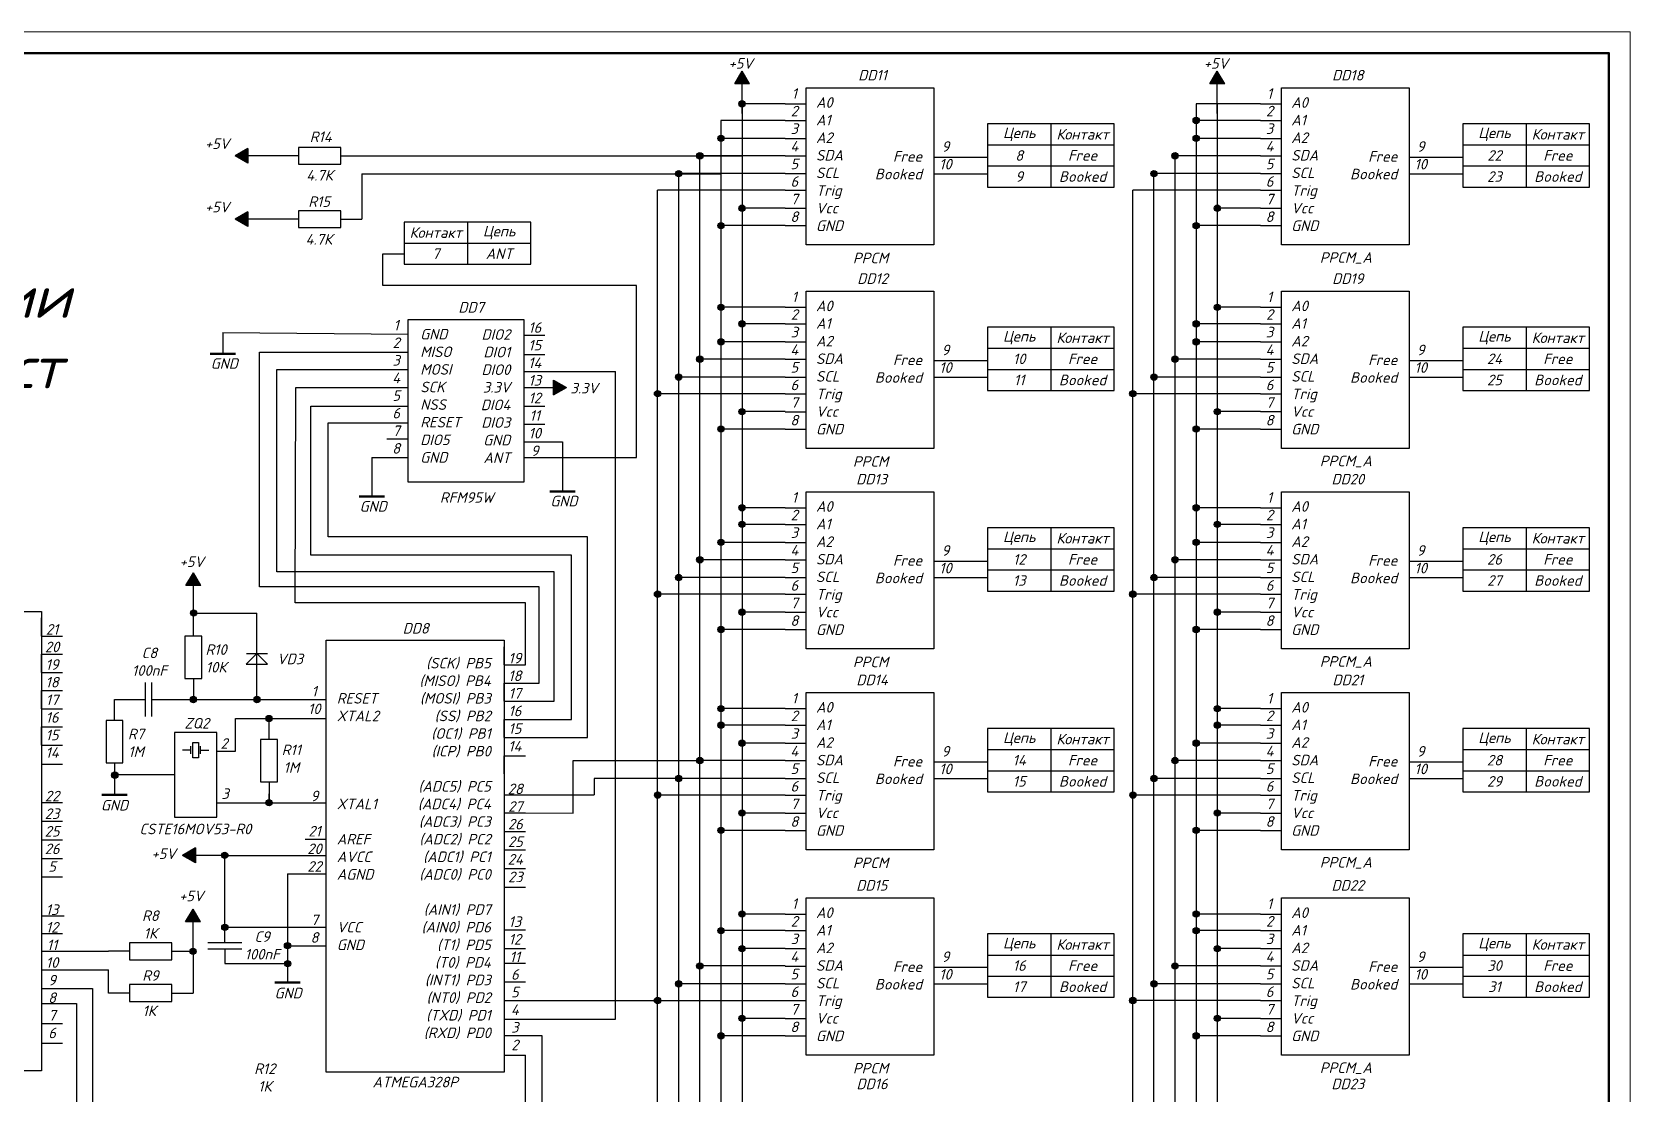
# Model space of a CAD drawing. Header units: millimetres. Extents: x -14244 to 1683, y 492 to 30778.
# Drawn here: x 846.9 to 1225.2, y 681.1 to 932.5 of the extents above; entities that cross this region are included whole.
import ezdxf

# ---------------------------------------------------------------- set-up
doc = ezdxf.new("R2010")
doc.units = ezdxf.units.MM
doc.layers.add('Привязки', color=2, linetype='Continuous', lineweight=0, plot=False)
doc.layers.add('рамка', color=253, linetype='Continuous', lineweight=5)
doc.styles.add('2.5', font='isocpeui.ttf', dxfattribs={"height": 2.5})

# ---------------------------------------------------------------- blocks, each defined once
blk = doc.blocks.new('Резистор')
for p, q in [((940, 905), (935, 905)), ((950, 905), (955, 905))]:
    blk.add_line(p, q)
blk.add_lwpolyline([(940, 903), (950, 903), (950, 907), (940, 907)], close=True)
blk = doc.blocks.new('Питание')
h = blk.add_hatch(color=256)
h.dxf.hatch_style = 1
h.paths.add_polyline_path([(973.03, 911.75), (970, 910), (973.03, 910)])
h.paths.add_polyline_path([(973.03, 910), (970, 910), (973.03, 908.25)])
for p, q in [((973.03, 911.75), (970, 910)), ((973.03, 911.75), (973.03, 908.25)), ((980, 910), (970, 910)), ((973.03, 908.25), (970, 910))]:
    blk.add_line(p, q)
blk = doc.blocks.new('Разъём')
h = blk.add_hatch(color=256)
h.dxf.hatch_style = 1
h.paths.add_polyline_path([(1000, 912.73, 1), (1001.5, 912.73, 1)])
blk.add_circle((1000.75, 912.73), 0.75)
blk = doc.blocks.new('Земля')
blk.add_line((1350, 525), (1350, 520))
at = {"lineweight": 50}
blk.add_line((1347, 520), (1353, 520), dxfattribs=at)
blk = doc.blocks.new('PPCM')
for p, q in [((1058.27, 766.46), (1063.27, 766.46)), ((1058.27, 762.53), (1063.27, 762.53)), ((1058.27, 758.27), (1063.27, 758.27)), ((1058.27, 754.15), (1063.27, 754.15)), ((1093.46, 753.85), (1098.46, 753.85)), ((1058.27, 749.93), (1063.27, 749.93)), ((1093.46, 749.92), (1098.46, 749.92)), ((1058.27, 746), (1063.27, 746)), ((1058.27, 741.74), (1063.27, 741.74)), ((1058.27, 737.63), (1063.27, 737.63))]:
    blk.add_line(p, q)
blk.add_lwpolyline([(1063.27, 770.26), (1093.46, 770.26), (1093.46, 733.05), (1063.27, 733.05)], close=True)
at = {"color": 0, "linetype": 'ByBlock', "ltscale": 100, "char_height": 2.5, "style": '2.5'}
for s, insert, width, attachment_point in [('1\\P2\\P3\\P4\\P5\\P6\\P7\\P8', (1060.45, 770.16), 5, 2), ('A0\\PA1\\PA2\\PSDA\\PSCL\\PTrig\\PVcc\\PGND', (1065.57, 768.03), 52.5465, 1), ('9\\P10', (1096.23, 757.6), 5, 2), ('\\pxqr;\\P\\PFree\\PBooked', (1038.31, 763.59), 52.4044, 1), ('PPCM', (1078.5, 729.96), 42.1571, 5)]:
    blk.add_mtext(s, dxfattribs=dict(at, insert=insert, width=width, attachment_point=attachment_point))

msp = doc.modelspace()

# ---------------------------------------------------------------- hatches: boundary and pattern name
h = msp.add_hatch(color=256)
h.dxf.hatch_style = 1
h.paths.add_polyline_path([(884.78, 774.52, 1), (885.42, 774.52, 1)])
h = msp.add_hatch(color=256)
h.dxf.hatch_style = 1
h.paths.add_polyline_path([(866.19, 756.55, 1), (866.84, 756.55, 1)])
h = msp.add_hatch(color=256)
h.dxf.hatch_style = 1
h.paths.add_polyline_path([(902.69, 750.02, 1), (903.34, 750.02, 1)])
h = msp.add_hatch(color=256)
h.dxf.hatch_style = 1
h.paths.add_polyline_path([(892.25, 720.54, 1), (892.89, 720.54, 1)])
h = msp.add_hatch(color=256)
h.dxf.hatch_style = 1
h.paths.add_polyline_path([(907.1, 716.14, 1), (907.74, 716.14, 1)])
h = msp.add_hatch(color=256)
h.dxf.hatch_style = 1
h.paths.add_polyline_path([(907.09, 711.94, 1), (907.73, 711.94, 1)])

# ---------------------------------------------------------------- linework, layer by layer
for p, q in [((1015, 915.49), (1015, 605.02)), ((1025.19, 915.49), (1015, 915.49)), ((1137.69, 915.49), (1122.5, 915.49)), ((1122.5, 915.49), (1122.5, 593.77)), ((1127.5, 915.49), (1127.5, 605.02)), ((1137.69, 915.49), (1142.69, 915.49)), ((1025.19, 911.56), (1010, 911.56)), ((1010, 911.56), (1010, 593.77)), ((1073.11, 910.77), (1073.11, 895.77)), ((1103.11, 910.77), (1073.11, 910.77)), ((1088.11, 910.77), (1088.11, 895.77)), ((1103.11, 895.77), (1103.11, 910.77)), ((1137.69, 911.56), (1122.5, 911.56)), ((1137.69, 911.56), (1142.69, 911.56)), ((1185.61, 910.77), (1185.61, 895.77)), ((1215.61, 910.77), (1185.61, 910.77)), ((1200.61, 910.77), (1200.61, 895.77)), ((1215.61, 895.77), (1215.61, 910.77)), ((1025.19, 907.3), (1010, 907.3)), ((1073.11, 905.77), (1103.11, 905.77)), ((1137.69, 907.3), (1122.5, 907.3)), ((1137.69, 907.3), (1142.69, 907.3)), ((1185.61, 905.77), (1215.61, 905.77)), ((925, 903.18), (1015, 903.18)), ((1005, 617.44), (1005, 903.18)), ((1025.19, 903.18), (1005, 903.18)), ((1065.38, 902.88), (1073.11, 902.88)), ((1073.11, 900.77), (1103.11, 900.77)), ((1117.5, 587.5), (1117.5, 903.18)), ((1137.69, 903.18), (1117.5, 903.18)), ((1137.69, 903.18), (1142.69, 903.18)), ((1172.88, 902.88), (1177.88, 902.88)), ((1177.88, 902.88), (1185.61, 902.88)), ((1185.61, 900.77), (1215.61, 900.77)), ((925, 898.93), (1010, 898.93)), ((925, 898.93), (925, 888.18)), ((1000, 613.21), (1000, 898.96)), ((1025.19, 898.96), (1000, 898.96)), ((1065.38, 898.95), (1073.11, 898.95)), ((1112.5, 613.21), (1112.5, 898.96)), ((1137.69, 898.96), (1112.5, 898.96)), ((1137.69, 898.96), (1142.69, 898.96)), ((1172.88, 898.95), (1177.88, 898.95)), ((1177.88, 898.95), (1185.61, 898.95)), ((995, 609.28), (995, 895.03)), ((1025.19, 895.03), (995, 895.03)), ((1073.11, 895.77), (1103.11, 895.77)), ((1107.5, 609.28), (1107.5, 895.03)), ((1137.69, 895.03), (1107.5, 895.03)), ((1137.69, 895.03), (1142.69, 895.03)), ((1185.61, 895.77), (1215.61, 895.77)), ((1025.19, 890.77), (1015, 890.77)), ((1137.69, 890.77), (1127.5, 890.77)), ((1137.69, 890.77), (1142.69, 890.77)), ((935, 887.5), (935, 877.5)), ((965, 887.5), (935, 887.5)), ((950, 887.5), (950, 877.5)), ((965, 877.5), (965, 887.5)), ((1025.19, 886.66), (1010, 886.66)), ((1137.69, 886.66), (1122.5, 886.66)), ((1137.69, 886.66), (1142.69, 886.66)), ((935, 882.5), (965, 882.5)), ((930, 872.5), (930, 880)), ((930, 880), (935, 880)), ((935, 877.5), (965, 877.5)), ((990, 872.5), (930, 872.5)), ((990, 831.73), (990, 872.5)), ((1025.19, 867.33), (1010, 867.33)), ((1137.69, 867.33), (1127.5, 867.33)), ((1137.69, 867.33), (1142.69, 867.33)), ((1025.19, 863.4), (1015, 863.4)), ((1073.11, 862.62), (1073.11, 847.62)), ((1103.11, 862.62), (1073.11, 862.62)), ((1088.11, 862.62), (1088.11, 847.62)), ((1103.11, 847.62), (1103.11, 862.62)), ((1137.69, 863.4), (1122.5, 863.4)), ((1137.69, 863.4), (1142.69, 863.4)), ((1185.61, 862.62), (1185.61, 847.62)), ((1215.61, 862.62), (1185.61, 862.62)), ((1200.61, 862.62), (1200.61, 847.62)), ((1215.61, 847.62), (1215.61, 862.62)), ((892.1, 861.33), (935.94, 860.95)), ((968.33, 860.65), (963.33, 860.65)), ((1025.19, 859.15), (1010, 859.15)), ((1137.69, 859.15), (1122.5, 859.15)), ((1137.69, 859.15), (1142.69, 859.15)), ((900.76, 856.67), (935.94, 856.67)), ((900.76, 801.12), (900.76, 856.67)), ((963.33, 856.12), (968.33, 856.12)), ((1025.19, 855.03), (1005, 855.03)), ((1073.11, 857.62), (1103.11, 857.62)), ((1137.69, 855.03), (1117.5, 855.03)), ((1137.69, 855.03), (1142.69, 855.03)), ((1185.61, 857.62), (1215.61, 857.62)), ((904.9, 852.63), (935.94, 852.63)), ((904.9, 804.69), (904.9, 852.63)), ((963.33, 852.1), (985, 852.1)), ((985, 698.84), (985, 852.1)), ((1065.38, 854.72), (1073.11, 854.72)), ((1073.11, 852.62), (1103.11, 852.62)), ((1172.88, 854.72), (1177.88, 854.72)), ((1177.88, 854.72), (1185.61, 854.72)), ((1185.61, 852.62), (1215.61, 852.62)), ((909.24, 797.33), (909.35, 848.34)), ((909.35, 848.34), (935.94, 848.34)), ((1025.19, 850.81), (1000, 850.81)), ((1065.38, 850.79), (1073.11, 850.79)), ((1073.11, 847.62), (1103.11, 847.62)), ((1137.69, 850.81), (1112.5, 850.81)), ((1137.69, 850.81), (1142.69, 850.81)), ((1172.88, 850.79), (1177.88, 850.79)), ((1177.88, 850.79), (1185.61, 850.79)), ((1185.61, 847.62), (1215.61, 847.62)), ((912.95, 843.94), (935.94, 843.94)), ((912.95, 808.67), (912.95, 843.94)), ((963.33, 843.92), (968.33, 843.92)), ((1025.19, 846.87), (995, 846.87)), ((1137.69, 846.87), (1107.5, 846.87)), ((1137.69, 846.87), (1142.69, 846.87)), ((917, 839.97), (935.94, 839.97)), ((917, 813.02), (917, 839.97)), ((1025.19, 842.62), (1015, 842.62)), ((1137.69, 842.62), (1127.5, 842.62)), ((1137.69, 842.62), (1142.69, 842.62)), ((930.94, 836.15), (935.94, 836.15)), ((963.33, 839.65), (968.33, 839.65)), ((1025.19, 838.5), (1010, 838.5)), ((1137.69, 838.5), (1122.5, 838.5)), ((1137.69, 838.5), (1142.69, 838.5)), ((963.33, 835.49), (972.5, 835.49)), ((972.5, 835.49), (972.5, 823.75)), ((927.35, 831.75), (935.94, 831.75)), ((927.35, 831.75), (927.35, 822.5)), ((963.33, 831.73), (990, 831.73)), ((1025.19, 819.87), (1015, 819.87)), ((1137.69, 819.87), (1122.5, 819.87)), ((1137.69, 819.87), (1142.69, 819.87)), ((1025.19, 815.94), (1015, 815.94)), ((1073.11, 815.15), (1073.11, 800.15)), ((1103.11, 815.15), (1073.11, 815.15)), ((1088.11, 815.15), (1088.11, 800.15)), ((1103.11, 800.15), (1103.11, 815.15)), ((1137.69, 815.94), (1127.5, 815.94)), ((1137.69, 815.94), (1142.69, 815.94)), ((1185.61, 815.15), (1185.61, 800.15)), ((1215.61, 815.15), (1185.61, 815.15)), ((1200.61, 815.15), (1200.61, 800.15)), ((1215.61, 800.15), (1215.61, 815.15)), ((978.44, 813.02), (917, 813.02)), ((978.44, 765.47), (978.44, 813.02)), ((1025.19, 811.68), (1010, 811.68)), ((1073.11, 810.15), (1103.11, 810.15)), ((1137.69, 811.68), (1122.5, 811.68)), ((1137.69, 811.68), (1142.69, 811.68)), ((1185.61, 810.15), (1215.61, 810.15)), ((974.65, 808.67), (912.95, 808.67)), ((974.65, 769.77), (974.65, 808.67)), ((1025.19, 807.56), (1005, 807.56)), ((1065.38, 807.26), (1073.11, 807.26)), ((1137.69, 807.56), (1117.5, 807.56)), ((1137.69, 807.56), (1142.69, 807.56)), ((1172.88, 807.26), (1177.88, 807.26)), ((1177.88, 807.26), (1185.61, 807.26)), ((970.54, 804.69), (904.9, 804.69)), ((970.54, 774.07), (970.54, 804.69)), ((1025.19, 803.34), (1000, 803.34)), ((1065.38, 803.33), (1073.11, 803.33)), ((1073.11, 805.15), (1103.11, 805.15)), ((1137.69, 803.34), (1112.5, 803.34)), ((1137.69, 803.34), (1142.69, 803.34)), ((1172.88, 803.33), (1177.88, 803.33)), ((1177.88, 803.33), (1185.61, 803.33)), ((1185.61, 805.15), (1215.61, 805.15)), ((966.98, 801.12), (900.76, 801.12)), ((966.98, 778.37), (966.98, 801.12)), ((1025.19, 799.41), (995, 799.41)), ((1073.11, 800.15), (1103.11, 800.15)), ((1137.69, 799.41), (1107.5, 799.41)), ((1137.69, 799.41), (1142.69, 799.41)), ((1185.61, 800.15), (1215.61, 800.15)), ((885.17, 794.95), (900.15, 794.95)), ((900.15, 774.49), (900.15, 794.95)), ((963.72, 797.33), (909.24, 797.33)), ((963.72, 782.67), (963.72, 797.33)), ((1025.19, 795.15), (1015, 795.15)), ((1137.69, 795.15), (1127.5, 795.15)), ((1137.69, 795.15), (1142.69, 795.15)), ((849.17, 789.48), (849.17, 793.78)), ((1025.19, 791.04), (1010, 791.04)), ((1137.69, 791.04), (1122.5, 791.04)), ((1137.69, 791.04), (1142.69, 791.04)), ((849.17, 789.48), (854.17, 789.48)), ((849.17, 789.48), (849.17, 785.18)), ((958.72, 782.67), (958.72, 786.97)), ((849.17, 785.18), (854.17, 785.18)), ((849.17, 780.88), (849.17, 785.18)), ((897.64, 782.84), (900.14, 785.34)), ((897.66, 785.33), (902.66, 785.33)), ((902.64, 782.84), (900.14, 785.34)), ((849.17, 780.88), (854.17, 780.88)), ((849.17, 780.88), (849.17, 776.58)), ((897.64, 782.84), (902.64, 782.84)), ((958.72, 782.67), (963.72, 782.67)), ((958.72, 782.67), (958.72, 778.37)), ((849.17, 776.58), (854.17, 776.58)), ((849.17, 772.28), (849.17, 776.58)), ((873.72, 778.49), (873.72, 770.49)), ((875.22, 778.49), (875.22, 770.49)), ((885.11, 778.01), (885.11, 774.49)), ((958.72, 778.37), (966.98, 778.37)), ((958.72, 774.07), (958.72, 778.37)), ((849.17, 772.28), (854.17, 772.28)), ((849.17, 772.28), (849.17, 767.98)), ((866.45, 769.87), (866.45, 774.49)), ((866.45, 774.49), (873.72, 774.49)), ((875.22, 774.49), (916.56, 774.49)), ((958.72, 774.07), (970.54, 774.07)), ((958.72, 774.07), (958.72, 769.77)), ((1025.19, 772.32), (1010, 772.32)), ((1137.69, 772.32), (1127.5, 772.32)), ((1137.69, 772.32), (1142.69, 772.32)), ((849.17, 767.98), (854.17, 767.98)), ((849.17, 763.68), (849.17, 767.98)), ((895.1, 770.02), (916.56, 770.02)), ((895.1, 762.27), (895.1, 770.02)), ((958.72, 769.77), (974.65, 769.77)), ((958.72, 765.47), (958.72, 769.77)), ((1025.19, 768.39), (1010, 768.39)), ((1137.69, 768.39), (1127.5, 768.39)), ((1137.69, 768.39), (1142.69, 768.39)), ((880.65, 766.64), (880.65, 746.64)), ((890.65, 766.64), (880.65, 766.64)), ((884.96, 760.7), (884.96, 764.32)), ((884.96, 764.32), (886.31, 764.32)), ((886.31, 764.32), (886.31, 760.7)), ((890.65, 746.64), (890.65, 766.64)), ((958.72, 765.47), (958.72, 761.17)), ((958.72, 765.47), (978.44, 765.47)), ((1073.11, 767.61), (1073.11, 752.61)), ((1103.11, 767.61), (1073.11, 767.61)), ((1088.11, 767.61), (1088.11, 752.61)), ((1103.11, 752.61), (1103.11, 767.61)), ((1185.61, 767.61), (1185.61, 752.61)), ((1215.61, 767.61), (1185.61, 767.61)), ((1200.61, 767.61), (1200.61, 752.61)), ((1215.61, 752.61), (1215.61, 767.61)), ((849.17, 763.68), (854.17, 763.68)), ((849.17, 763.68), (849.17, 759.18)), ((884.5, 762.51), (882.5, 762.51)), ((884.5, 761.6), (884.5, 763.42)), ((886.31, 760.7), (884.96, 760.7)), ((886.77, 761.6), (886.77, 763.42)), ((886.77, 762.51), (888.77, 762.51)), ((890.65, 762.27), (895.1, 762.27)), ((958.72, 761.17), (963.72, 761.17)), ((958.72, 756.87), (958.72, 761.17)), ((1025.19, 764.14), (1015, 764.14)), ((1073.11, 762.61), (1103.11, 762.61)), ((1137.69, 764.14), (1122.5, 764.14)), ((1137.69, 764.14), (1142.69, 764.14)), ((1185.61, 762.61), (1215.61, 762.61)), ((849.17, 759.18), (854.17, 759.18)), ((849.17, 758.76), (849.17, 754.26)), ((866.47, 756.66), (866.45, 751.93)), ((880.65, 756.64), (866.45, 756.64)), ((958.72, 756.87), (958.72, 752.37)), ((975, 747.58), (975, 760.02)), ((975, 760.02), (1005, 760.02)), ((1025.19, 760.02), (1005, 760.02)), ((1065.38, 759.71), (1073.11, 759.71)), ((1073.11, 757.61), (1103.11, 757.61)), ((1137.69, 760.02), (1117.5, 760.02)), ((1137.69, 760.02), (1142.69, 760.02)), ((1172.88, 759.71), (1177.88, 759.71)), ((1177.88, 759.71), (1185.61, 759.71)), ((1185.61, 757.61), (1215.61, 757.61)), ((849.17, 754.47), (849.17, 750.07)), ((1025.19, 755.8), (980, 755.8)), ((980, 755.8), (980, 751.95)), ((1065.38, 755.78), (1073.11, 755.78)), ((1137.69, 755.8), (1112.5, 755.8)), ((1137.69, 755.8), (1142.69, 755.8)), ((1172.88, 755.78), (1177.88, 755.78)), ((1177.88, 755.78), (1185.61, 755.78)), ((849.17, 750.07), (854.17, 750.07)), ((849.17, 750.07), (849.17, 745.67)), ((890.65, 750.03), (916.47, 750.03)), ((903, 752.12), (903, 750.03)), ((958.72, 751.95), (980, 751.95)), ((958.72, 751.95), (958.72, 747.45)), ((1025.19, 751.86), (995, 751.86)), ((1073.11, 752.61), (1103.11, 752.61)), ((1137.69, 751.86), (1107.5, 751.86)), ((1137.69, 751.86), (1142.69, 751.86)), ((1185.61, 752.61), (1215.61, 752.61)), ((849.17, 745.67), (854.17, 745.67)), ((849.17, 745.67), (849.17, 741.27)), ((880.65, 746.64), (890.65, 746.64)), ((958.72, 747.67), (958.72, 743.27)), ((958.72, 747.67), (963.72, 747.67)), ((958.72, 747.67), (975, 747.58)), ((1025.19, 747.61), (1015, 747.61)), ((1137.69, 747.61), (1127.5, 747.61)), ((1137.69, 747.61), (1142.69, 747.61)), ((958.72, 743.27), (958.72, 738.87)), ((958.72, 743.27), (963.72, 743.27)), ((1025.19, 743.49), (1010, 743.49)), ((1137.69, 743.49), (1122.5, 743.49)), ((1137.69, 743.49), (1142.69, 743.49)), ((849.17, 741.27), (854.17, 741.27)), ((849.17, 741.27), (849.17, 736.87)), ((911.56, 741.42), (916.56, 741.42)), ((958.72, 738.87), (958.72, 734.47)), ((958.72, 738.87), (963.72, 738.87)), ((849.17, 736.87), (854.17, 736.87)), ((849.17, 736.87), (849.17, 732.47)), ((892.56, 737.58), (916.56, 737.58)), ((892.56, 716.95), (892.56, 737.58)), ((958.72, 734.47), (958.72, 730.07)), ((958.72, 734.47), (963.72, 734.47)), ((849.17, 732.47), (854.17, 732.47)), ((849.17, 732.47), (849.17, 728.07)), ((907.4, 733.24), (916.56, 733.24)), ((907.4, 733.24), (907.4, 707.46)), ((849.17, 728.07), (849.17, 723.67)), ((958.72, 730.07), (963.72, 730.07)), ((958.72, 730.07), (958.72, 725.67)), ((849.17, 723.67), (849.17, 719.27)), ((849.17, 723.27), (854.52, 723.27)), ((958.72, 725.67), (958.72, 721.27)), ((1025.19, 723.7), (1015, 723.7)), ((1137.69, 723.7), (1122.5, 723.7)), ((1137.69, 723.7), (1142.69, 723.7)), ((849.17, 719.27), (849.17, 714.87)), ((849.17, 719.09), (854.17, 719.09)), ((892.56, 720.6), (916.56, 720.6)), ((958.72, 721.27), (958.72, 716.87)), ((958.72, 720.84), (958.72, 716.44)), ((958.72, 719.97), (963.72, 719.97)), ((1025.19, 719.77), (1010, 719.77)), ((1073.11, 718.99), (1073.11, 703.99)), ((1103.11, 718.99), (1073.11, 718.99)), ((1088.11, 718.99), (1088.11, 703.99)), ((1103.11, 703.99), (1103.11, 718.99)), ((1137.69, 719.77), (1122.5, 719.77)), ((1137.69, 719.77), (1142.69, 719.77)), ((1185.61, 718.99), (1185.61, 703.99)), ((1215.61, 718.99), (1185.61, 718.99)), ((1200.61, 718.99), (1200.61, 703.99)), ((1215.61, 703.99), (1215.61, 718.99)), ((888.56, 716.95), (896.56, 716.95)), ((888.56, 715.45), (896.56, 715.45)), ((892.56, 715.45), (892.56, 711.96)), ((907.4, 716.2), (916.56, 716.2)), ((958.72, 716.44), (958.72, 712.04)), ((958.72, 715.5), (963.72, 715.5)), ((1025.19, 715.52), (1015, 715.52)), ((1137.69, 715.52), (1127.5, 715.52)), ((1137.69, 715.52), (1142.69, 715.52)), ((849.17, 714.87), (865.03, 714.87)), ((849.17, 714.87), (849.17, 710.47)), ((882.16, 714.87), (885.54, 714.87)), ((885.03, 714.87), (885.03, 704.99)), ((892.56, 711.96), (907.4, 711.96)), ((958.72, 712.04), (963.72, 712.04)), ((958.72, 712.04), (958.72, 707.64)), ((1025.19, 711.4), (1005, 711.4)), ((1073.11, 713.99), (1103.11, 713.99)), ((1137.69, 711.4), (1117.5, 711.4)), ((1137.69, 711.4), (1142.69, 711.4)), ((1185.61, 713.99), (1215.61, 713.99)), ((849.17, 710.47), (865.03, 710.47)), ((849.17, 710.47), (849.17, 706.07)), ((865.03, 704.99), (865.03, 710.47)), ((958.72, 707.64), (963.72, 707.64)), ((958.72, 707.64), (958.72, 703.24)), ((1065.38, 711.09), (1073.11, 711.09)), ((1073.11, 708.99), (1103.11, 708.99)), ((1172.88, 711.09), (1177.88, 711.09)), ((1177.88, 711.09), (1185.61, 711.09)), ((1185.61, 708.99), (1215.61, 708.99)), ((849.17, 706.07), (861.24, 706.07)), ((849.17, 706.07), (849.17, 701.67)), ((861.24, 706.07), (861.24, 678.26)), ((1025.19, 707.18), (1000, 707.18)), ((1065.38, 707.16), (1073.11, 707.16)), ((1073.11, 703.99), (1103.11, 703.99)), ((1137.69, 707.18), (1112.5, 707.18)), ((1137.69, 707.18), (1142.69, 707.18)), ((1172.88, 707.16), (1177.88, 707.16)), ((1177.88, 707.16), (1185.61, 707.16)), ((1185.61, 703.99), (1215.61, 703.99)), ((849.17, 701.67), (849.17, 697.27)), ((849.2, 702.48), (857.45, 702.48)), ((857.45, 702.48), (857.45, 665.61)), ((958.72, 703.24), (1030.19, 703.24)), ((958.72, 703.24), (958.72, 698.84)), ((1137.69, 703.24), (1107.5, 703.24)), ((1137.69, 703.24), (1142.69, 703.24)), ((849.17, 697.78), (854.17, 697.78)), ((849.17, 697.27), (849.17, 692.87)), ((958.72, 698.84), (958.72, 694.44)), ((958.72, 698.84), (985, 698.84)), ((1025.19, 698.99), (1015, 698.99)), ((1137.69, 698.99), (1127.5, 698.99)), ((1137.69, 698.99), (1142.69, 698.99)), ((849.17, 693.14), (854.17, 693.14)), ((958.72, 694.95), (967.59, 694.95)), ((958.72, 694.44), (958.72, 690.04)), ((967.59, 694.95), (967.59, 665.61)), ((1025.19, 694.87), (1010, 694.87)), ((1137.69, 694.87), (1122.5, 694.87)), ((1137.69, 694.87), (1142.69, 694.87)), ((958.72, 690.31), (963.72, 690.31)), ((963.72, 678.26), (963.72, 690.31))]:
    msp.add_line(p, q)
at = {"lineweight": 50}
msp.add_lwpolyline([(651.2, 517.5), (1220.2, 517.5), (1220.2, 927.5), (651.2, 927.5)], close=True, dxfattribs=at)
for points in [[(1142.69, 919.29), (1172.88, 919.29), (1172.88, 882.08), (1142.69, 882.08)], [(1142.69, 871.13), (1172.88, 871.13), (1172.88, 833.93), (1142.69, 833.93)], [(935.94, 864.45), (963.33, 864.45), (963.33, 825.89), (935.94, 825.89)], [(1142.69, 823.67), (1172.88, 823.67), (1172.88, 786.46), (1142.69, 786.46)], [(769.87, 795.32), (849.17, 795.32), (849.17, 686.61), (769.87, 686.61)], [(916.56, 788.51), (958.72, 788.51), (958.72, 686.25), (916.56, 686.25)], [(1142.69, 776.12), (1172.88, 776.12), (1172.88, 738.92), (1142.69, 738.92)], [(1142.69, 727.5), (1172.88, 727.5), (1172.88, 690.3), (1142.69, 690.3)]]:
    msp.add_lwpolyline(points, close=True)
for centre in [(885.1, 774.52), (866.51, 756.55), (903.02, 750.02), (892.57, 720.54), (907.42, 716.14), (907.41, 711.94)]:
    msp.add_circle(centre, 0.323)
at = {"layer": 'Привязки'}
msp.add_lwpolyline([(631.2, 512.5), (1225.2, 512.5), (1225.2, 932.5), (631.2, 932.5)], close=True, dxfattribs=at)
at = {"layer": 'рамка'}
msp.add_lwpolyline([(631.2, 932.5), (1225.2, 932.5), (1225.2, 512.5), (631.2, 512.5)], close=True, dxfattribs=at)

# ---------------------------------------------------------------- block references
for name, p, rotation in [('Питание', (105, 1893.23), 270), ('Питание', (217.5, 1893.23), 270), ('Питание', (1943.43, 1758.32), 180), ('Питание', (-24.89, 1774.49), 270), ('Резистор', (-19.89, 1729.49), 270), ('Резистор', (-38.55, 1709.48), 270), ('Резистор', (-1.98, 1705.02), 270), ('Питание', (-24.97, 1694.88), 270)]:
    msp.add_blockref(name, p, dxfattribs=dict(rotation=rotation))
for name, p in [('PPCM', (-33.08, 149.03)), ('Разъём', (14.25, 2.76)), ('Разъём', (121.75, -1.17)), ('Разъём', (9.25, -5.43)), ('Разъём', (121.75, -5.43)), ('Питание', (-75, -6.82)), ('Резистор', (-30, -1.82)), ('Разъём', (4.25, -9.55)), ('Разъём', (116.75, -9.55)), ('Разъём', (-0.75, -13.77)), ('Разъём', (111.75, -13.77)), ('Питание', (-75, -21.82)), ('Резистор', (-30, -16.82)), ('Разъём', (14.25, -21.96)), ('Разъём', (126.75, -21.96)), ('Разъём', (9.25, -26.07)), ('Разъём', (121.75, -26.07)), ('PPCM', (-33.08, 100.87)), ('Разъём', (9.25, -45.4)), ('Разъём', (126.75, -45.4)), ('Разъём', (14.25, -49.33)), ('Разъём', (121.75, -49.33)), ('Земля', (-457.9, 336.33)), ('Разъём', (9.25, -53.59)), ('Разъём', (121.75, -53.59)), ('Разъём', (4.25, -57.7)), ('Разъём', (116.75, -57.7)), ('Разъём', (-0.75, -61.93)), ('Разъём', (111.75, -61.93)), ('Разъём', (-5.75, -65.86)), ('Разъём', (106.75, -65.86)), ('Разъём', (14.25, -70.11)), ('Разъём', (126.75, -70.11)), ('Разъём', (9.25, -74.23)), ('Разъём', (121.75, -74.23)), ('Земля', (-377.5, 303.75)), ('Земля', (-422.65, 302.5)), ('PPCM', (-33.08, 53.41)), ('Разъём', (14.25, -92.86)), ('Разъём', (121.75, -92.86)), ('Разъём', (14.25, -96.8)), ('Разъём', (126.75, -96.8)), ('Разъём', (9.25, -101.05)), ('Разъём', (121.75, -101.05)), ('Разъём', (4.25, -105.17)), ('Разъём', (116.75, -105.17)), ('Разъём', (-0.75, -109.39)), ('Разъём', (111.75, -109.39)), ('Разъём', (-5.75, -113.32)), ('Разъём', (106.75, -113.32)), ('Разъём', (-115.58, -117.78)), ('Разъём', (14.25, -117.58)), ('Разъём', (126.75, -117.58)), ('Разъём', (9.25, -121.69)), ('Разъём', (121.75, -121.69)), ('PPCM', (-33.08, 5.86)), ('Разъём', (-115.64, -138.25)), ('Разъём', (-100.59, -138.25)), ('Разъём', (9.25, -140.41)), ('Разъём', (126.75, -140.41)), ('Разъём', (-97.72, -142.75)), ('Разъём', (9.25, -144.34)), ('Разъём', (126.75, -144.34)), ('Разъём', (14.25, -148.6)), ('Разъём', (121.75, -148.6)), ('Разъём', (4.25, -152.71)), ('Разъём', (116.75, -152.71)), ('Земля', (-483.55, 231.93)), ('Разъём', (-134.23, -156.17)), ('Разъём', (-0.75, -156.94)), ('Разъём', (111.75, -156.94)), ('Разъём', (-97.72, -162.66)), ('Разъём', (-5.72, -160.88)), ('Разъём', (106.78, -160.88)), ('Разъём', (14.25, -165.12)), ('Разъём', (126.75, -165.12)), ('Разъём', (9.25, -169.24)), ('Разъём', (121.75, -169.24)), ('Питание', (-87.44, -172.42)), ('Разъём', (-108.21, -175.14)), ('PPCM', (-33.08, -42.76)), ('Разъём', (14.25, -189.03)), ('Разъём', (121.75, -189.03)), ('Разъём', (-108.18, -192.19)), ('Разъём', (9.25, -192.96)), ('Разъём', (121.75, -192.96)), ('Резистор', (-69.97, -190.13)), ('Разъём', (-115.72, -197.86)), ('Разъём', (-93.35, -196.53)), ('Разъём', (14.25, -197.22)), ('Разъём', (126.75, -197.22)), ('Земля', (-442.6, 187.46)), ('Разъём', (-93.33, -200.79)), ('Разъём', (4.25, -201.33)), ('Разъём', (116.75, -201.33)), ('Разъём', (-0.75, -205.56)), ('Разъём', (111.75, -205.56)), ('Резистор', (-69.97, -200.01)), ('Разъём', (-5.75, -209.49)), ('Разъём', (106.75, -209.49)), ('Разъём', (14.25, -213.74)), ('Разъём', (126.75, -213.74)), ('Разъём', (9.25, -217.86)), ('Разъём', (121.75, -217.86))]:
    msp.add_blockref(name, p)

# ---------------------------------------------------------------- texts
at = {"color": 0, "style": '2.5'}
for s, p in [('DD13', (1042, 825.39)), ('DD14', (1042.05, 777.85)), ('DD15', (1042.01, 729.23)), ('DD16', (1042.08, 682.23))]:
    msp.add_text(s, height=2.5, dxfattribs=at).set_placement(p)
at = {"color": 0, "linetype": 'ByBlock', "ltscale": 100, "style": '2.5'}
for s, insert, char_height, width, attachment_point in [('+5V', (1014.68, 926.3), 2.5, 5, 2), ('DD11', (1045.89, 923.51), 2.5, 5, 2), ('+5V', (1127.18, 926.3), 2.5, 5, 2), ('DD18', (1158.39, 923.51), 2.5, 5, 2), ('1\\P2\\P3\\P4\\P5\\P6\\P7\\P8', (1139.87, 919.19), 2.5, 5, 2), ('A0\\PA1\\PA2\\PSDA\\PSCL\\PTrig\\PVcc\\PGND', (1144.99, 917.06), 2.5, 52.5465, 1), ('Схема электрическая принципиальная\\PМК-подсистемы регистрации свободных парковочных мест', (763.82, 876.8), 10, 208.7554, 5), ('R14', (915.26, 908.94), 2.5, 5, 2), ('Цепь', (1080.61, 908.27), 2.5, 15, 5), ('Контакт', (1095.61, 908.27), 2.5, 15, 5), ('Цепь', (1193.11, 908.27), 2.5, 15, 5), ('Контакт', (1208.11, 908.27), 2.5, 15, 5), ('+5V', (890.75, 907.3), 2.5, 5, 2), ('8', (1080.61, 903.27), 2.5, 15, 5), ('Free', (1095.61, 903.27), 2.5, 15, 5), ('\\pxqr;\\P\\PFree\\PBooked', (1117.72, 912.62), 2.5, 52.4044, 1), ('9\\P10', (1175.65, 906.63), 2.5, 5, 2), ('22', (1193.11, 903.27), 2.5, 15, 5), ('Free', (1208.11, 903.27), 2.5, 15, 5), ('4.7К', (914.97, 899.82), 2.5, 5, 2), ('9', (1080.61, 898.27), 2.5, 15, 5), ('Booked', (1095.61, 898.27), 2.5, 15, 5), ('23', (1193.11, 898.27), 2.5, 15, 5), ('Booked', (1208.11, 898.27), 2.5, 15, 5), ('R15', (914.88, 893.58), 2.5, 5, 2), ('+5V', (890.75, 892.3), 2.5, 5, 2), ('Контакт', (942.5, 885), 2.5, 15, 5), ('Цепь', (957.5, 885), 2.5, 15, 5), ('4.7К', (914.81, 884.66), 2.5, 5, 2), ('7', (942.5, 880), 2.5, 15, 5), ('ANT', (957.5, 880), 2.5, 15, 5), ('PPCM_A', (1157.92, 878.99), 2.5, 42.1571, 5), ('DD12', (1045.89, 875.36), 2.5, 5, 2), ('DD19', (1158.39, 875.36), 2.5, 5, 2), ('1\\P2\\P3\\P4\\P5\\P6\\P7\\P8', (1139.87, 871.03), 2.5, 5, 2), ('DD7', (950.87, 868.56), 2.5, 5, 2), ('A0\\PA1\\PA2\\PSDA\\PSCL\\PTrig\\PVcc\\PGND', (1144.99, 868.9), 2.5, 52.5465, 1), ('1\\P2\\P3\\P4\\P5\\P6\\P7\\P8', (933.12, 864.35), 2.5, 5, 2), ('16\\P15\\P14\\P13\\P12\\P11\\P10\\P9', (965.93, 863.78), 2.5, 5, 2), ('\\pxr1.27477;GND\\PMISO\\PMOSI\\PSCK\\PNSS\\PRESET\\PDIO5\\PGND', (938.81, 862.21), 2.5, 52.5465, 1), ('\\pxr1.27477;DIO2\\PDIO1\\PDIO0\\P3.3V\\PDIO4\\PDIO3\\PGND\\PANT', (963.33, 862.14), 2.5, 52.5465, 3), ('Цепь', (1080.61, 860.12), 2.5, 15, 5), ('Контакт', (1095.61, 860.12), 2.5, 15, 5), ('Цепь', (1193.11, 860.12), 2.5, 15, 5), ('Контакт', (1208.11, 860.12), 2.5, 15, 5), ('GND', (892.43, 855.27), 2.5, 5, 2), ('10', (1080.61, 855.12), 2.5, 15, 5), ('Free', (1095.61, 855.12), 2.5, 15, 5), ('\\pxqr;\\P\\PFree\\PBooked', (1117.72, 864.46), 2.5, 52.4044, 1), ('9\\P10', (1175.65, 858.47), 2.5, 5, 2), ('24', (1193.11, 855.12), 2.5, 15, 5), ('Free', (1208.11, 855.12), 2.5, 15, 5), ('11', (1080.61, 850.12), 2.5, 15, 5), ('Booked', (1095.61, 850.12), 2.5, 15, 5), ('25', (1193.11, 850.12), 2.5, 15, 5), ('Booked', (1208.11, 850.12), 2.5, 15, 5), ('3.3V', (977.63, 849.43), 2.5, 5, 2), ('PPCM_A', (1157.92, 830.83), 2.5, 42.1571, 5), ('DD20', (1158.39, 827.89), 2.5, 5, 2), ('GND', (927.68, 821.45), 2.5, 5, 2), ('RFM95W', (949.84, 822.3), 2.5, 42.1571, 5), ('GND', (972.83, 822.7), 2.5, 5, 2), ('1\\P2\\P3\\P4\\P5\\P6\\P7\\P8', (1139.87, 823.57), 2.5, 5, 2), ('A0\\PA1\\PA2\\PSDA\\PSCL\\PTrig\\PVcc\\PGND', (1144.99, 821.44), 2.5, 52.5465, 1), ('Цепь', (1080.61, 812.65), 2.5, 15, 5), ('Контакт', (1095.61, 812.65), 2.5, 15, 5), ('Цепь', (1193.11, 812.65), 2.5, 15, 5), ('Контакт', (1208.11, 812.65), 2.5, 15, 5), ('9\\P10', (1175.65, 811.01), 2.5, 5, 2), ('+5V', (884.74, 808.35), 2.5, 5, 2), ('12', (1080.61, 807.65), 2.5, 15, 5), ('Free', (1095.61, 807.65), 2.5, 15, 5), ('\\pxqr;\\P\\PFree\\PBooked', (1117.72, 817), 2.5, 52.4044, 1), ('26', (1193.11, 807.65), 2.5, 15, 5), ('Free', (1208.11, 807.65), 2.5, 15, 5), ('13', (1080.61, 802.65), 2.5, 15, 5), ('Booked', (1095.61, 802.65), 2.5, 15, 5), ('27', (1193.11, 802.65), 2.5, 15, 5), ('Booked', (1208.11, 802.65), 2.5, 15, 5), ('\\P21\\P20\\P19\\P18\\P17\\P16\\P15\\P14', (851.67, 796.5), 2.5, 5, 2), ('DD8', (937.76, 792.58), 2.5, 5, 2), ('R10\\P10К', (890.49, 787.54), 2.5, 5, 2), ('C8\\P100nF', (874.71, 786.76), 2.5, 5, 2), ('VD3', (908, 785.33), 2.5, 5, 2), ('\\pxr1.27477;\\P(SCK) PB5\\P(MISO) PB4\\P(MOSI) PB3\\P(SS) PB2\\P(OC1) PB1\\P(ICP) PB0\\P\\P(ADC5) PC5\\P(ADC4) PC4\\P(ADC3) PC3\\P(ADC2) PC2\\P(ADC1) PC1\\P(ADC0) PC0\\P\\P(AIN1) PD7\\P(AIN0) PD6 \\P(T1) PD5 \\P(T0) PD4 \\P (INT1) PD3 \\P(NT0) PD2 \\P(TXD) PD1 \\P(RXD) PD0 ', (958.72, 788.51), 2.5, 52.5465, 3), ('\\P19\\P18\\P17\\P16\\P15\\P14', (961.22, 789.69), 2.5, 5, 2), ('PPCM_A', (1157.92, 783.37), 2.5, 42.1571, 5), ('DD21', (1158.39, 780.35), 2.5, 5, 2), ('1\\P10', (913.73, 777.69), 2.5, 5, 2), ('\\pxr1.27477;\\P\\pl1;\\P\\PRESET\\PXTAL2\\P\\P\\P\\P\\PXTAL1\\P\\PAREF\\PAVCC\\PAGND\\P\\P\\PVCC\\PGND', (916.56, 788.51), 2.5, 51.8804, 1), ('1\\P2\\P3\\P4\\P5\\P6\\P7\\P8', (1139.87, 776.02), 2.5, 5, 2), ('A0\\PA1\\PA2\\PSDA\\PSCL\\PTrig\\PVcc\\PGND', (1144.99, 773.89), 2.5, 52.5465, 1), ('ZQ2', (885.91, 770.11), 2.5, 5, 2), ('R7\\P1M', (871.53, 767.55), 2.5, 5, 2), ('2', (892.39, 765.31), 2.5, 5, 2), ('Цепь', (1080.61, 765.11), 2.5, 15, 5), ('Контакт', (1095.61, 765.11), 2.5, 15, 5), ('Цепь', (1193.11, 765.11), 2.5, 15, 5), ('Контакт', (1208.11, 765.11), 2.5, 15, 5), ('R11\\P1M', (908.3, 763.8), 2.5, 5, 2), ('14', (1080.61, 760.11), 2.5, 15, 5), ('Free', (1095.61, 760.11), 2.5, 15, 5), ('\\pxqr;\\P\\PFree\\PBooked', (1117.72, 769.45), 2.5, 52.4044, 1), ('9\\P10', (1175.65, 763.46), 2.5, 5, 2), ('28', (1193.11, 760.11), 2.5, 15, 5), ('Free', (1208.11, 760.11), 2.5, 15, 5), ('22\\P23\\P25\\P26\\P5', (851.67, 752.87), 2.5, 5, 2), ('3', (892.64, 753.45), 2.5, 5, 2), ('\\P\\P\\P9\\P\\P21\\P20\\P22', (913.79, 765.39), 2.5, 5, 2), ('28\\P27\\P26\\P25\\P24\\P23', (961.33, 754.57), 2.5, 5, 2), ('15', (1080.61, 755.11), 2.5, 15, 5), ('Booked', (1095.61, 755.11), 2.5, 15, 5), ('29', (1193.11, 755.11), 2.5, 15, 5), ('Booked', (1208.11, 755.11), 2.5, 15, 5), ('GND', (866.44, 750.7), 2.5, 5, 2), ('CSTE16MOV53-R0', (885.59, 745.08), 2.5, 5, 2), ('+5V', (878.09, 739.23), 2.5, 5, 2), ('PPCM_A', (1157.92, 735.82), 2.5, 42.1571, 5), ('DD22', (1158.39, 731.73), 2.5, 5, 2), ('+5V', (884.62, 729.22), 2.5, 5, 2), ('1\\P2\\P3\\P4\\P5\\P6\\P7\\P8', (1139.87, 727.4), 2.5, 5, 2), ('13\\P12\\P11\\P10\\P9\\P8\\P7\\P6', (851.67, 725.97), 2.5, 5, 2), ('R8\\P1К', (874.94, 724.55), 2.5, 5, 2), ('7\\P8', (913.79, 723.57), 2.5, 5, 2), ('13\\P12\\P11\\P6\\P5\\P4\\P3\\P2', (961.22, 723.14), 2.5, 5, 2), ('A0\\PA1\\PA2\\PSDA\\PSCL\\PTrig\\PVcc\\PGND', (1144.99, 725.27), 2.5, 52.5465, 1), ('C9\\P100nF', (901.4, 719.59), 2.5, 5, 2), ('Цепь', (1080.61, 716.49), 2.5, 15, 5), ('Контакт', (1095.61, 716.49), 2.5, 15, 5), ('Цепь', (1193.11, 716.49), 2.5, 15, 5), ('Контакт', (1208.11, 716.49), 2.5, 15, 5), ('16', (1080.61, 711.49), 2.5, 15, 5), ('Free', (1095.61, 711.49), 2.5, 15, 5), ('\\pxqr;\\P\\PFree\\PBooked', (1117.72, 720.83), 2.5, 52.4044, 1), ('9\\P10', (1175.65, 714.84), 2.5, 5, 2), ('30', (1193.11, 711.49), 2.5, 15, 5), ('Free', (1208.11, 711.49), 2.5, 15, 5), ('R9', (874.96, 710.38), 2.5, 5, 2), ('17', (1080.61, 706.49), 2.5, 15, 5), ('Booked', (1095.61, 706.49), 2.5, 15, 5), ('31', (1193.11, 706.49), 2.5, 15, 5), ('Booked', (1208.11, 706.49), 2.5, 15, 5), ('GND', (907.55, 706.23), 2.5, 5, 2), ('1К', (874.65, 702.03), 2.5, 5, 2), ('PPCM_A', (1157.92, 687.2), 2.5, 42.1571, 5), ('R12\\P1К', (902.02, 688.33), 2.5, 5, 2), ('ATMEGA328P', (937.64, 683.92), 2.5, 42.1571, 5), ('DD23', (1158.39, 684.73), 2.5, 5, 2)]:
    msp.add_mtext(s, dxfattribs=dict(at, insert=insert, char_height=char_height, width=width, attachment_point=attachment_point))

doc.saveas('drawing.dxf')
